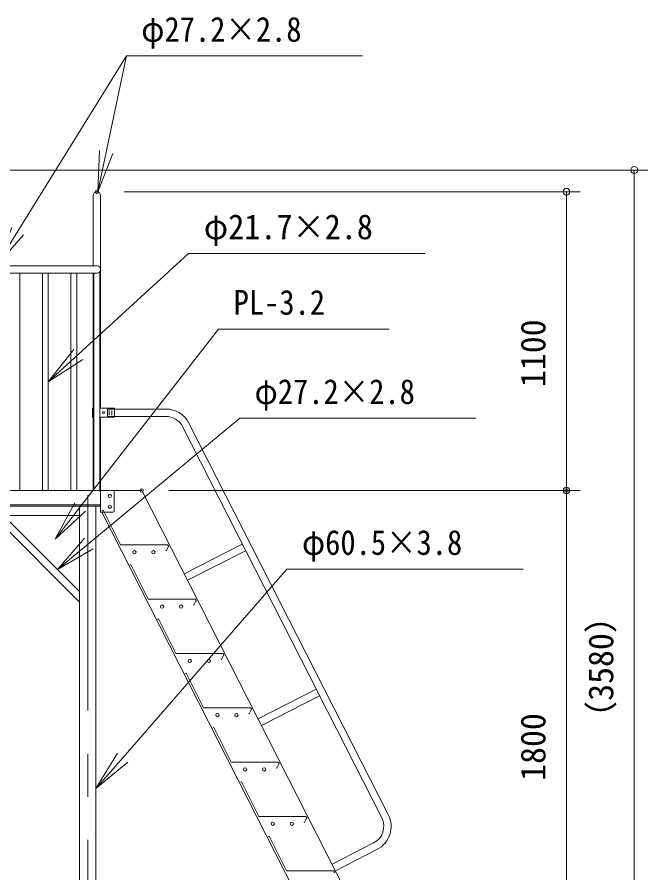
# Model space of a CAD drawing. Units: millimetres, scale not verified. Extents: x 0 to 420, y 0 to 297.
# Drawn here: x 187.6 to 234, y 95.7 to 158.7 of the extents above; entities that cross this region are included whole.
import ezdxf
from ezdxf.enums import TextEntityAlignment as Align

# ---------------------------------------------------------------- set-up
doc = ezdxf.new("R2010")
doc.units = ezdxf.units.MM
doc.header["$LTSCALE"] = 0.5
doc.header["$PDMODE"] = 32
doc.header["$PDSIZE"] = 0.25
doc.linetypes.add('USER1', pattern=[19.05, 12.7, -6.35])
doc.linetypes.add('USER3', pattern=[50.8, 31.75, -6.35, 6.35, -6.35])
for name, color, linetype, lineweight in [('DEFPOINTS_4', 8, 'USER1', 18), ('LY_5', 2, 'Continuous', 18), ('LY_6', 7, 'Continuous', 0)]:
    doc.layers.add(name, color=color, linetype=linetype, lineweight=lineweight)
doc.styles.add('ＭＳ ゴシック', font='')
doc.styles.get('ＭＳ ゴシック').set_extended_font_data('MS Gothic')

# ---------------------------------------------------------------- blocks, each defined once
blk = doc.blocks.new('-016-_DOTBLANK')
at = {"color": 7, "linetype": 'Continuous', "lineweight": 0}
blk.add_line((-0.5, 0), (-1, 0), dxfattribs=at)
blk.add_circle((0, 0), 0.5, dxfattribs=at)
blk = doc.blocks.new('-002-_U2')
at = {"color": 7, "linetype": 'Continuous', "lineweight": 0}
for p, q in [((-1, 0.1667), (0, 0)), ((0, 0), (-1, 0)), ((-1, -0.1667), (0, 0))]:
    blk.add_line(p, q, dxfattribs=at)

msp = doc.modelspace()

# ---------------------------------------------------------------- linework, layer by layer
at = {"layer": 'DEFPOINTS_4', "color": 7, "linetype": 'Continuous', "lineweight": 0}
for p, q in [((194.2156, 129.2865), (194.2156, 129.8305)), ((194.7516, 129.8305), (194.2156, 129.8305)), ((194.7516, 129.2865), (194.2156, 129.2865))]:
    msp.add_line(p, q, dxfattribs=at)
at = {"layer": 'LY_5', "color": 7, "lineweight": 0}
for p, q in [((193.1716, 145.5585), (193.1716, 140.3745)), ((193.7156, 145.5585), (193.7156, 129.882)), ((193.4436, 140.3745), (178.6056, 140.3745)), ((193.6606, 139.9385), (193.6606, 123.8305)), ((193.4436, 139.8305), (179.5156, 139.8305)), ((187.7606, 139.8305), (187.7606, 123.8305)), ((187.7606, 139.8305), (189.4266, 139.8305)), ((187.7606, 123.8305), (187.7606, 139.8305)), ((189.4266, 139.8305), (189.4266, 123.8305)), ((189.4266, 139.8305), (189.4266, 123.8305)), ((189.8606, 139.8305), (189.8606, 123.8305)), ((189.8606, 139.8305), (191.5266, 139.8305)), ((189.8606, 123.8305), (189.8606, 139.8305)), ((191.5266, 139.8305), (191.5266, 123.8305)), ((191.5266, 139.8305), (191.5266, 123.8305)), ((191.9606, 139.8305), (191.9606, 123.8305)), ((191.9606, 139.8305), (193.1716, 139.8305)), ((191.9606, 123.8305), (191.9606, 139.8305)), ((193.1716, 139.8305), (193.1716, 129.882)), ((193.1716, 139.8305), (193.1716, 123.8305)), ((193.2266, 139.8305), (193.2266, 123.8305)), ((193.1196, 129.235), (193.1196, 129.882)), ((193.1196, 129.882), (193.2266, 129.882)), ((193.6606, 129.882), (194.7516, 129.882)), ((194.7516, 129.882), (194.7516, 129.235)), ((193.2266, 129.235), (193.1196, 129.235)), ((193.1716, 129.235), (193.1716, 123.8305)), ((194.7516, 129.235), (193.6606, 129.235)), ((193.7156, 129.235), (193.7156, 123.8305)), ((194.3516, 129.3845), (194.3516, 129.7325)), ((194.5516, 129.3845), (194.5516, 129.7325)), ((194.7516, 129.8305), (198.5202, 129.8305)), ((194.7516, 129.2865), (198.5202, 129.2865)), ((200.2239, 128.7866), (214.9118, 99.9597)), ((199.7391, 128.5396), (214.4271, 99.7128)), ((193.5696, 123.8305), (178.5156, 123.8305)), ((189.4266, 123.8305), (187.7606, 123.8305)), ((191.5266, 123.8305), (189.8606, 123.8305)), ((193.1716, 123.8305), (191.9606, 123.8305)), ((193.7156, 123.8305), (193.1716, 123.8305)), ((193.7156, 123.8305), (193.7156, 122.2305)), ((194.6156, 123.8305), (193.7156, 123.8305)), ((193.7156, 123.6845), (193.7156, 122.7845)), ((193.7956, 123.8305), (196.7514, 123.8305)), ((194.7156, 123.7305), (194.7156, 122.3305)), ((196.7514, 123.8305), (217.3742, 83.3559)), ((178.5156, 122.7845), (193.7156, 122.7845)), ((179.4696, 122.6645), (193.6696, 122.6645)), ((191.8696, 122.6645), (191.8696, 122.7845)), ((191.8696, 122.7845), (193.6696, 122.7845)), ((192.1646, 122.6645), (192.1646, 81.3304)), ((193.3746, 122.6645), (193.3746, 81.3304)), ((193.6696, 122.6645), (193.6696, 122.7845)), ((179.4696, 121.9845), (192.1646, 121.9845)), ((185.7953, 121.9845), (192.1646, 115.6152)), ((186.5646, 121.9845), (192.1646, 116.3845)), ((193.7156, 122.2305), (194.6156, 122.2305)), ((193.7956, 122.2305), (214.3804, 81.8305)), ((204.1524, 119.878), (199.8756, 117.6989)), ((204.3994, 119.3933), (200.1226, 117.2142)), ((209.6003, 109.186), (205.3235, 107.0068)), ((209.8473, 108.7013), (205.5704, 106.5221)), ((213.8293, 97.8728), (210.7714, 96.3147)), ((214.0763, 97.3881), (211.0183, 95.83))]:
    msp.add_line(p, q, dxfattribs=at)
at = {"layer": 'LY_5', "color": 7, "linetype": 'USER3', "lineweight": 0}
msp.add_line((192.7696, 123.4942), (192.7696, 71.8304), dxfattribs=at)
at = {"layer": 'LY_5', "color": 7, "linetype": 'USER1', "lineweight": 0}
for p, q in [((193.8367, 122.3398), (193.8955, 122.3698)), ((193.8955, 122.3698), (195.1893, 119.8306)), ((198.6003, 119.8306), (195.1893, 119.8306)), ((198.4973, 119.415), (198.5561, 119.3851)), ((198.7001, 119.6677), (198.5561, 119.3851)), ((195.8748, 118.3398), (195.9336, 118.3698)), ((195.9336, 118.3698), (197.2274, 115.8306)), ((200.6384, 115.8306), (197.2274, 115.8306)), ((200.5354, 115.415), (200.5942, 115.3851)), ((200.7382, 115.6677), (200.5942, 115.3851)), ((197.9129, 114.3398), (197.9717, 114.3698)), ((197.9717, 114.3698), (199.2655, 111.8306)), ((202.6765, 111.8306), (199.2655, 111.8306)), ((202.7763, 111.6677), (202.6323, 111.3851)), ((202.5735, 111.415), (202.6323, 111.3851)), ((199.951, 110.3398), (200.0098, 110.3698)), ((200.0098, 110.3698), (201.3036, 107.8306)), ((204.7146, 107.8306), (201.3036, 107.8306)), ((204.6116, 107.415), (204.6704, 107.3851)), ((204.8144, 107.6677), (204.6704, 107.3851)), ((201.9891, 106.3398), (202.0479, 106.3698)), ((202.0479, 106.3698), (203.3417, 103.8306)), ((206.7527, 103.8306), (203.3417, 103.8306)), ((206.6497, 103.415), (206.7085, 103.3851)), ((206.8525, 103.6677), (206.7085, 103.3851)), ((204.0272, 102.3398), (204.086, 102.3698)), ((204.086, 102.3698), (205.3798, 99.8306)), ((208.7908, 99.8306), (205.3798, 99.8306)), ((208.8906, 99.6677), (208.7466, 99.3851)), ((208.6878, 99.415), (208.7466, 99.3851)), ((206.0653, 98.3398), (206.1241, 98.3698)), ((206.1241, 98.3698), (207.4179, 95.8306)), ((210.8289, 95.8306), (207.4179, 95.8306))]:
    msp.add_line(p, q, dxfattribs=at)
at = {"layer": 'LY_5', "color": 7, "lineweight": 0}
for centre, radius in [((193.9316, 129.5585), 0.074), ((194.3956, 123.4305), 0.12), ((194.3956, 122.6305), 0.12)]:
    msp.add_circle(centre, radius, dxfattribs=at)
at = {"layer": 'LY_5', "color": 7}
for centre in [(196.2122, 119.2846), (197.6122, 119.2846), (198.2503, 115.2846), (199.6503, 115.2846), (200.2884, 111.2846), (201.6884, 111.2846), (202.3265, 107.2846), (203.7265, 107.2846), (204.3646, 103.2846), (205.7646, 103.2846), (206.4027, 99.2846), (207.8027, 99.2846)]:
    msp.add_circle(centre, 0.12, dxfattribs=at)
at = {"layer": 'LY_5', "color": 7, "lineweight": 0}
for centre, radius, start, end in [((193.4436, 145.5585), 0.272, 0, 180), ((193.4436, 140.1025), 0.272, 270, 90), ((198.5202, 127.9185), 1.912, 27, 90), ((198.5202, 127.9185), 1.368, 27, 90), ((193.5696, 123.6845), 0.146, 0, 90), ((194.6156, 123.7305), 0.1, 0, 90), ((194.6156, 122.3305), 0.1, 270, 0), ((213.2082, 99.0917), 1.368, 297, 27), ((213.2082, 99.0917), 1.912, 297, 27)]:
    msp.add_arc(centre, radius, start, end, dxfattribs=at)
at = {"layer": 'LY_5', "color": 7, "linetype": 'USER1', "lineweight": 0}
for centre in [(198.6003, 119.7186), (200.6384, 115.7186), (202.6765, 111.7186), (204.7146, 107.7186), (206.7527, 103.7186), (208.7908, 99.7186), (210.8289, 95.7186)]:
    msp.add_arc(centre, 0.112, 333, 90, dxfattribs=at)
at = {"layer": 'LY_6'}
for p, q in [((187.6062, 142.9237), (195.6136, 155.8297)), ((194.1271, 148.7581), (195.6136, 155.8297)), ((195.6136, 155.8297), (196.6136, 155.8297)), ((196.6136, 155.8297), (213.0091, 155.8297)), ((179.9176, 147.43), (234.0412, 147.43)), ((233.0412, 147.43), (233.0412, 75.8304)), ((195.4436, 145.8305), (229.0441, 145.8305)), ((228.0441, 145.8305), (228.0441, 123.8305)), ((192.0744, 133.8551), (200.1993, 141.2852)), ((200.1993, 141.2852), (201.1993, 141.2852)), ((201.1993, 141.2852), (217.5947, 141.2852)), ((192.2006, 122.6204), (202.4117, 135.7203)), ((202.4117, 135.7203), (203.4117, 135.7203)), ((203.4117, 135.7203), (214.976, 135.7203)), ((192.8478, 119.9257), (203.9637, 129.1464)), ((203.9637, 129.1464), (204.9637, 129.1464)), ((204.9637, 129.1464), (221.3592, 129.1464)), ((198.7514, 123.8305), (229.0441, 123.8305)), ((198.7514, 123.8305), (229.0441, 123.8305)), ((228.0441, 123.8305), (228.0441, 87.8305)), ((195.345, 104.146), (207.4447, 118.0368)), ((207.4447, 118.0368), (208.4447, 118.0368)), ((208.4447, 118.0368), (224.8402, 118.0368))]:
    msp.add_line(p, q, dxfattribs=at)
for p in [(193.4436, 145.8305), (196.7514, 123.8305), (196.7514, 123.8305), (228.0441, 123.8305)]:
    msp.add_point(p, dxfattribs=at)

# ---------------------------------------------------------------- block references
for name, p, xscale, yscale, rotation in [('-002-_U2', (193.51, 145.8223), 3, 3, 258.12879), ('-016-_DOTBLANK', (233.0412, 147.43), 0.5, 0.5, 90), ('-016-_DOTBLANK', (228.0441, 145.8305), 0.5, 0.5, 90), ('-002-_U2', (186.0246, 140.3745), 3, 3, 238.18275), ('-002-_U2', (189.8606, 131.8305), 3, 3, 222.44288), ('-016-_DOTBLANK', (228.0441, 123.8305), 0.5, 0.5, 270), ('-016-_DOTBLANK', (228.0441, 123.8305), 0.5, 0.5, 90), ('-002-_U2', (190.3563, 120.2543), 3, 3, 232.0644), ('-002-_U2', (190.5388, 118.0103), 3, 3, 219.67588), ('-002-_U2', (193.3746, 101.8839), 3, 3, 228.9423)]:
    msp.add_blockref(name, p, dxfattribs=dict(at, xscale=xscale, yscale=yscale, rotation=rotation))

# ---------------------------------------------------------------- texts
at = {"layer": 'LY_6', "style": 'ＭＳ ゴシック'}
for s, width, p in [('φ27.2×2.8', 0.9, (196.7159, 156.3297)), ('φ21.7×2.8', 0.95, (201.3179, 141.7852)), ('PL-3.2', 0.9, (203.5184, 136.2203)), ('φ27.2×2.8', 0.9, (205.066, 129.6464)), ('φ60.5×3.8', 0.9, (208.555, 118.5368))]:
    msp.add_text(s, height=1.833, dxfattribs=dict(at, width=width)).set_placement(p, align=Align.BOTTOM_LEFT)
for s, p in [('1100', (227.0441, 131.4443)), ('（3580）', (232.0412, 105.8357)), ('1800', (227.0441, 102.4443))]:
    msp.add_text(s, height=1.833, rotation=90, dxfattribs=at).set_placement(p, align=Align.BOTTOM_LEFT)

doc.saveas('drawing.dxf')
